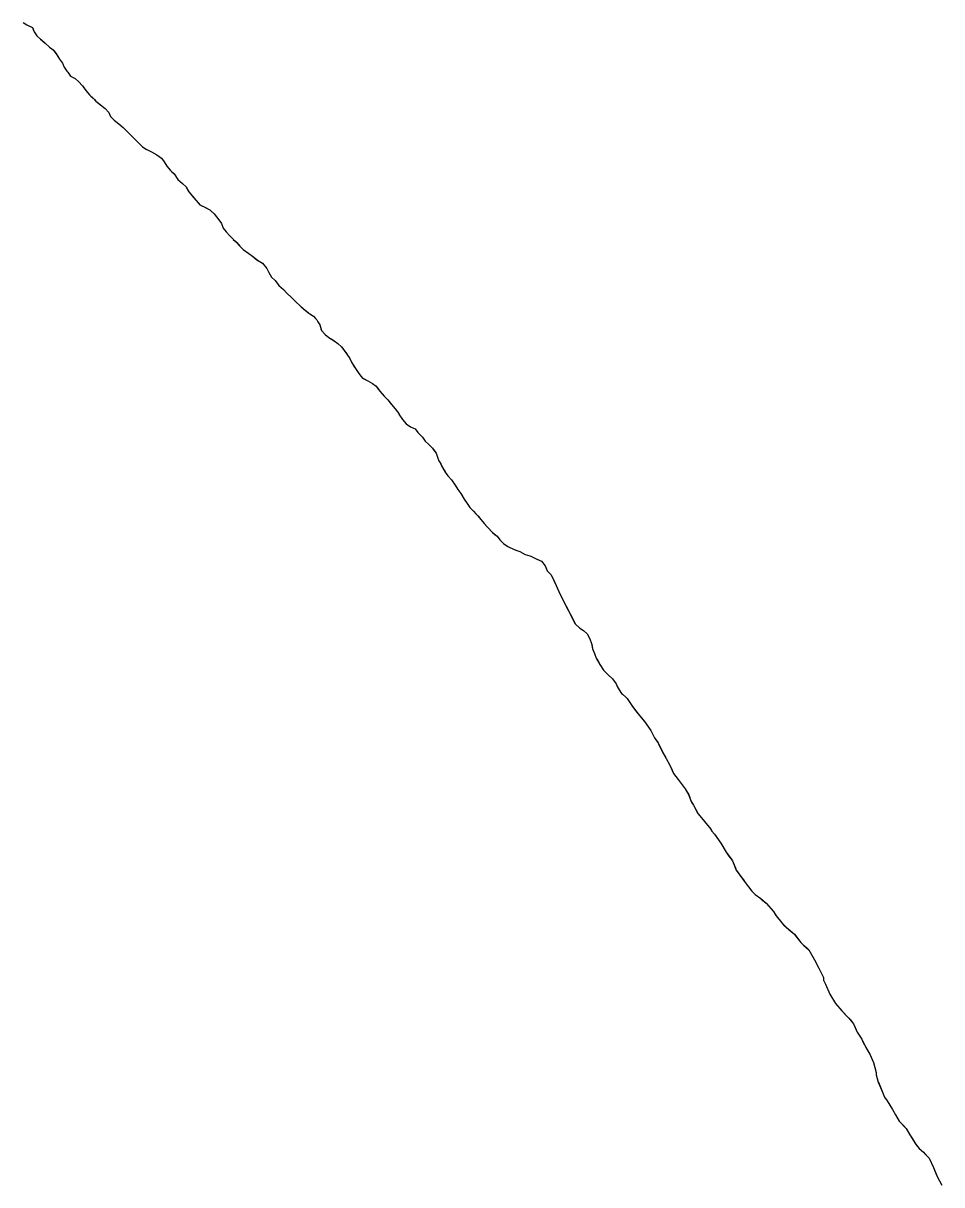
# Model space of a CAD drawing. Header units: inches. Extents: x 11258954 to 11313122, y 3645444 to 3695200.
# Drawn here: x 11299393 to 11300403, y 3671353 to 3672631 of the extents above; entities that cross this region are included whole.
import ezdxf

# ---------------------------------------------------------------- set-up
doc = ezdxf.new("R2010")
doc.units = ezdxf.units.IN
doc.header["$MEASUREMENT"] = 0
for name, color, linetype in [('SchoolBoardDistrict', 253, 'Continuous'), ('SchoolZone_Elementary', 251, 'Continuous'), ('SchoolZone_High', 63, 'Continuous'), ('SchoolZone_Middle', 154, 'Continuous')]:
    doc.layers.add(name, color=color, linetype=linetype)

msp = doc.modelspace()

# ---------------------------------------------------------------- linework, layer by layer
at = {"layer": 'SchoolBoardDistrict'}
msp.add_lwpolyline([(11299393, 3672632), (11299397, 3672629.5), (11299399.063, 3672628.4685), (11299403, 3672626.5), (11299403.9605, 3672624.339), (11299405, 3672622), (11299408, 3672617.5), (11299412, 3672614), (11299412.7305, 3672613.343), (11299417, 3672609.5), (11299422, 3672605), (11299424.1175, 3672603.5445), (11299426, 3672602.25), (11299428.7405, 3672598.3105), (11299430, 3672596.5), (11299432.4995, 3672592.7505), (11299433, 3672592), (11299436, 3672587.5), (11299438, 3672583), (11299438.8795, 3672581.7545), (11299441, 3672578.75), (11299441, 3672578.5), (11299442, 3672577.5), (11299444.25, 3672574.3125), (11299445, 3672573.25), (11299447.139, 3672572.0735), (11299450, 3672570.5), (11299454, 3672567), (11299454.4355, 3672566.51), (11299457.4145, 3672563.159), (11299458, 3672562.5), (11299459.5995, 3672560.401), (11299462, 3672557.25), (11299463.6435, 3672555.2985), (11299464.1815, 3672554.6595), (11299466, 3672552.5), (11299467.3, 3672551.2815), (11299470, 3672548.75), (11299471.339, 3672547.2995), (11299473, 3672545.5), (11299475.8755, 3672543.3435), (11299478, 3672541.75), (11299483, 3672537.5), (11299487, 3672533.25), (11299487.929, 3672531.1595), (11299489, 3672528.75), (11299493, 3672524.75), (11299498, 3672520.75), (11299503, 3672516.75), (11299507, 3672512.5), (11299508.443, 3672511.0565), (11299511, 3672508.5), (11299515, 3672504.5), (11299519, 3672500.5), (11299524, 3672495.25), (11299525.239, 3672494.4755), (11299528, 3672492.75), (11299528.5045, 3672492.624), (11299529, 3672492.5), (11299531.2515, 3672491.2615), (11299534, 3672489.75), (11299539.9325, 3672486.5365), (11299540, 3672486.5), (11299545, 3672483), (11299548, 3672479), (11299551, 3672474), (11299555, 3672469.25), (11299556.429, 3672467.91), (11299559, 3672465.5), (11299563, 3672459.5), (11299568, 3672455), (11299572, 3672451.25), (11299573.0135, 3672449.392), (11299575, 3672445.75), (11299579, 3672441), (11299579.804, 3672440.095), (11299583, 3672436.5), (11299585.6305, 3672433.376), (11299587, 3672431.75), (11299589.9615, 3672430.2695), (11299592, 3672429.25), (11299595.335, 3672427.5825), (11299598, 3672426.25), (11299599.2555, 3672425.1205), (11299603, 3672421.75), (11299605.4705, 3672418.5075), (11299607, 3672416.5), (11299611, 3672411), (11299613, 3672406), (11299616, 3672401.75), (11299620, 3672397.5), (11299624, 3672393.75), (11299624, 3672393.5), (11299625.908, 3672391.8305), (11299628, 3672390), (11299629.8065, 3672387.7415), (11299631, 3672386.25), (11299633.089, 3672384.292), (11299635, 3672382.5), (11299641, 3672378), (11299645, 3672375.25), (11299649.776, 3672371.4295), (11299650, 3672371.25), (11299650.713, 3672370.7745), (11299656, 3672367.25), (11299661, 3672361.5), (11299663, 3672357), (11299666, 3672352), (11299670, 3672348.25), (11299672.147, 3672345.432), (11299674, 3672343), (11299679, 3672338.25), (11299683, 3672334.5), (11299688, 3672329.5), (11299693, 3672324.5), (11299697, 3672320.75), (11299698.551, 3672319.296), (11299701, 3672317), (11299706.3655, 3672312.976), (11299707, 3672312.5), (11299708, 3672311.5), (11299712, 3672309), (11299714.3225, 3672306.6775), (11299716, 3672305), (11299717, 3672303), (11299719, 3672299.5), (11299720.3575, 3672295.2575), (11299721, 3672293.25), (11299722.308, 3672291.86), (11299722.924, 3672291.206), (11299725, 3672289), (11299729, 3672285.5), (11299733.404, 3672282.931), (11299735, 3672282), (11299739, 3672279), (11299743, 3672275.25), (11299744.389, 3672273.398), (11299746, 3672271.25), (11299748.7805, 3672267.5425), (11299749, 3672267.25), (11299752, 3672262.5), (11299754.062, 3672258.376), (11299755, 3672256.5), (11299756.65, 3672253.9225), (11299759, 3672250.25), (11299762, 3672246), (11299764.547, 3672242.8165), (11299766, 3672241), (11299766.969, 3672240.5155), (11299772, 3672238), (11299777, 3672235), (11299781, 3672232), (11299783.224, 3672228.9415), (11299785, 3672226.5), (11299790, 3672221), (11299791.737, 3672219.263), (11299794, 3672217), (11299797.358, 3672212.8025), (11299798, 3672212), (11299802, 3672207), (11299804.586, 3672203.7675), (11299806, 3672202), (11299806, 3672201.661), (11299806, 3672201.25), (11299810, 3672195.5), (11299812.0005, 3672193.1245), (11299814, 3672190.75), (11299819, 3672187.5), (11299822, 3672185.75), (11299824, 3672185), (11299825.7025, 3672182.73), (11299827, 3672181), (11299829.5925, 3672178.407), (11299832, 3672176), (11299833.5115, 3672173.732), (11299835, 3672171.5), (11299839, 3672167.75), (11299843, 3672163.75), (11299844.1815, 3672162.1995), (11299847, 3672158.5), (11299848.923, 3672152.9705), (11299849, 3672152.75), (11299850, 3672150), (11299850.7445, 3672148.6975), (11299852, 3672146.5), (11299852.3285, 3672145.843), (11299854, 3672142.5), (11299856.826, 3672137.7905), (11299857, 3672137.5), (11299860, 3672133.5), (11299864, 3672129), (11299868, 3672123), (11299871, 3672118.5), (11299874, 3672114), (11299878, 3672107.75), (11299878.597, 3672106.805), (11299881, 3672103), (11299884, 3672098.5), (11299888, 3672094.5), (11299890.6965, 3672091.669), (11299893, 3672089.25), (11299893.469, 3672088.6635), (11299896, 3672085.5), (11299898.5085, 3672082.678), (11299900, 3672081), (11299902.8715, 3672077.7695), (11299904, 3672076.5), (11299909, 3672071), (11299911.466, 3672069.0275), (11299914, 3672067), (11299916.237, 3672064.018), (11299917, 3672063), (11299920.309, 3672059.691), (11299921, 3672059), (11299921.4915, 3672058.656), (11299926, 3672055.5), (11299933, 3672052.5), (11299934.798, 3672051.751), (11299939, 3672050), (11299945, 3672046.75), (11299950, 3672045.5), (11299951, 3672045), (11299957, 3672042), (11299957.713, 3672041.703), (11299963, 3672039.5), (11299967, 3672034.5), (11299968.017, 3672031.703), (11299969, 3672029), (11299970.7865, 3672027.2135), (11299973, 3672025), (11299976, 3672019.5), (11299976.4875, 3672018.4025), (11299979, 3672012.75), (11299981.338, 3672007.4885), (11299982, 3672006), (11299985, 3672000), (11299999.8505, 3671971.0415), (11300000, 3671970.75), (11300005, 3671965.75), (11300008.8825, 3671963.3235), (11300009, 3671963.25), (11300013, 3671959.75), (11300016, 3671954.25), (11300018, 3671949), (11300018.4305, 3671946.4175), (11300019, 3671943), (11300021, 3671938), (11300023, 3671933), (11300025.483, 3671928.6555), (11300027, 3671926), (11300031, 3671919.75), (11300036, 3671915), (11300041, 3671910.25), (11300045, 3671904.5), (11300046.602, 3671900.8965), (11300047, 3671900), (11300050, 3671895), (11300051.0045, 3671894.0675), (11300052.0395, 3671893.1065), (11300055.59, 3671889.8095), (11300057, 3671888.5), (11300063, 3671879.5), (11300068.0075, 3671872.8235), (11300069, 3671871.5), (11300070.266, 3671870.0085), (11300076, 3671863.25), (11300083, 3671853.25), (11300084.5335, 3671850.1835), (11300087, 3671845.25), (11300090.339, 3671840.45), (11300091, 3671839.5), (11300092.0195, 3671837.503), (11300097, 3671827.75), (11300099.092, 3671824.089), (11300100, 3671822.5), (11300104, 3671815.25), (11300105.6575, 3671811.417), (11300108, 3671806), (11300113, 3671799.25), (11300121, 3671789.25), (11300124.779, 3671782.637), (11300125, 3671782.25), (11300125.1265, 3671781.839), (11300127, 3671775.75), (11300128.3485, 3671773.6145), (11300130, 3671771), (11300134.778, 3671761.922), (11300135, 3671761.5), (11300136.8685, 3671759.231), (11300142, 3671753), (11300149, 3671744.75), (11300149.1355, 3671744.445), (11300150, 3671742.5), (11300150.142, 3671742.346), (11300153, 3671739.25), (11300160, 3671729.25), (11300166, 3671719.25), (11300169.0515, 3671715.054), (11300172, 3671711), (11300172.254, 3671710.746), (11300173, 3671710), (11300176.4695, 3671701.1085), (11300177, 3671699.75), (11300179.501, 3671696.311), (11300181, 3671694.25), (11300184.831, 3671688.983), (11300187, 3671686), (11300194, 3671676.5), (11300198, 3671673), (11300204, 3671668.25), (11300204.6015, 3671667.749), (11300210, 3671663.25), (11300218, 3671654.25), (11300220.658, 3671649.82), (11300221, 3671649.25), (11300227, 3671641.5), (11300228.694, 3671639.8905), (11300229.454, 3671639.1685), (11300232, 3671636.75), (11300237.8895, 3671631.6785), (11300241, 3671629), (11300242.2725, 3671627.3635), (11300248, 3671620), (11300251, 3671617.25), (11300254.2435, 3671614.4115), (11300257, 3671612), (11300260.2705, 3671606.0045), (11300263, 3671601), (11300268, 3671591.75), (11300271.897, 3671583.761), (11300273, 3671581.5), (11300273, 3671580.748), (11300273, 3671578.5), (11300273.3065, 3671577.811), (11300275, 3671574), (11300280, 3671563.25), (11300286, 3671552.75), (11300293, 3671544.75), (11300297.97, 3671539.78), (11300301, 3671536.75), (11300302.563, 3671534.796), (11300306, 3671530.5), (11300307.747, 3671526.4595), (11300310, 3671521.25), (11300314.2765, 3671514.6215), (11300315, 3671513.5), (11300315.899, 3671511.627), (11300318, 3671507.25), (11300320.6465, 3671502.7285), (11300324, 3671497), (11300328, 3671488), (11300328.4365, 3671486.398), (11300331, 3671477), (11300331, 3671474.5), (11300333, 3671466.25), (11300334.125, 3671464.4375), (11300334.1355, 3671464.413), (11300338, 3671455.25), (11300340, 3671450), (11300343, 3671445.75), (11300349, 3671436.25), (11300352, 3671430.5), (11300356, 3671423.5), (11300360.985, 3671418.515), (11300364, 3671415.5), (11300368, 3671408.5), (11300370.7845, 3671403.8595), (11300374, 3671398.5), (11300374.9485, 3671397.255), (11300376.279, 3671395.509), (11300378, 3671393.25), (11300382.8215, 3671389.393), (11300383, 3671389.25), (11300384.448, 3671387.6815), (11300386.9765, 3671384.9425), (11300389, 3671382.75), (11300394, 3671372.5), (11300395.115, 3671369.713), (11300398, 3671362.5), (11300403, 3671353)], dxfattribs=at)
at = {"layer": 'SchoolZone_Elementary'}
msp.add_polyline3d([(11299393, 3672632, 0), (11299397, 3672629.5, 0), (11299403, 3672626.5, 0), (11299405, 3672622, 0), (11299408, 3672617.5, 0), (11299412, 3672614, 0), (11299417, 3672609.5, 0), (11299422, 3672605, 0), (11299426, 3672602.25, 0), (11299430, 3672596.5, 0), (11299433, 3672592, 0), (11299436, 3672587.5, 0), (11299438, 3672583, 0), (11299441, 3672578.75, 0), (11299441, 3672578.5, 0), (11299442, 3672577.5, 0), (11299445, 3672573.25, 0), (11299450, 3672570.5, 0), (11299454, 3672567, 0), (11299458, 3672562.5, 0), (11299462, 3672557.25, 0), (11299466, 3672552.5, 0), (11299470, 3672548.75, 0), (11299473, 3672545.5, 0), (11299478, 3672541.75, 0), (11299483, 3672537.5, 0), (11299487, 3672533.25, 0), (11299489, 3672528.75, 0), (11299493, 3672524.75, 0), (11299498, 3672520.75, 0), (11299503, 3672516.75, 0), (11299507, 3672512.5, 0), (11299511, 3672508.5, 0), (11299515, 3672504.5, 0), (11299519, 3672500.5, 0), (11299524, 3672495.25, 0), (11299528, 3672492.75, 0), (11299529, 3672492.5, 0), (11299534, 3672489.75, 0), (11299540, 3672486.5, 0), (11299545, 3672483, 0), (11299548, 3672479, 0), (11299551, 3672474, 0), (11299555, 3672469.25, 0), (11299559, 3672465.5, 0), (11299563, 3672459.5, 0), (11299568, 3672455, 0), (11299572, 3672451.25, 0), (11299575, 3672445.75, 0), (11299579, 3672441, 0), (11299583, 3672436.5, 0), (11299587, 3672431.75, 0), (11299592, 3672429.25, 0), (11299598, 3672426.25, 0), (11299603, 3672421.75, 0), (11299607, 3672416.5, 0), (11299611, 3672411, 0), (11299613, 3672406, 0), (11299616, 3672401.75, 0), (11299620, 3672397.5, 0), (11299624, 3672393.75, 0), (11299624, 3672393.5, 0), (11299628, 3672390, 0), (11299631, 3672386.25, 0), (11299635, 3672382.5, 0), (11299641, 3672378, 0), (11299645, 3672375.25, 0), (11299650, 3672371.25, 0), (11299656, 3672367.25, 0), (11299661, 3672361.5, 0), (11299663, 3672357, 0), (11299666, 3672352, 0), (11299670, 3672348.25, 0), (11299674, 3672343, 0), (11299679, 3672338.25, 0), (11299683, 3672334.5, 0), (11299688, 3672329.5, 0), (11299693, 3672324.5, 0), (11299697, 3672320.75, 0), (11299701, 3672317, 0), (11299707, 3672312.5, 0), (11299708, 3672311.5, 0), (11299712, 3672309, 0), (11299716, 3672305, 0), (11299717, 3672303, 0), (11299719, 3672299.5, 0), (11299721, 3672293.25, 0), (11299725, 3672289, 0), (11299729, 3672285.5, 0), (11299735, 3672282, 0), (11299739, 3672279, 0), (11299743, 3672275.25, 0), (11299746, 3672271.25, 0), (11299749, 3672267.25, 0), (11299752, 3672262.5, 0), (11299755, 3672256.5, 0), (11299759, 3672250.25, 0), (11299762, 3672246, 0), (11299766, 3672241, 0), (11299772, 3672238, 0), (11299777, 3672235, 0), (11299781, 3672232, 0), (11299785, 3672226.5, 0), (11299790, 3672221, 0), (11299794, 3672217, 0), (11299798, 3672212, 0), (11299802, 3672207, 0), (11299806, 3672202, 0), (11299806, 3672201.25, 0), (11299810, 3672195.5, 0), (11299814, 3672190.75, 0), (11299819, 3672187.5, 0), (11299822, 3672185.75, 0), (11299824, 3672185, 0), (11299827, 3672181, 0), (11299832, 3672176, 0), (11299835, 3672171.5, 0), (11299839, 3672167.75, 0), (11299843, 3672163.75, 0), (11299847, 3672158.5, 0), (11299849, 3672152.75, 0), (11299850, 3672150, 0), (11299852, 3672146.5, 0), (11299854, 3672142.5, 0), (11299857, 3672137.5, 0), (11299860, 3672133.5, 0), (11299864, 3672129, 0), (11299868, 3672123, 0), (11299871, 3672118.5, 0), (11299874, 3672114, 0), (11299878, 3672107.75, 0), (11299881, 3672103, 0), (11299884, 3672098.5, 0), (11299888, 3672094.5, 0), (11299893, 3672089.25, 0), (11299896, 3672085.5, 0), (11299900, 3672081, 0), (11299904, 3672076.5, 0), (11299909, 3672071, 0), (11299914, 3672067, 0), (11299917, 3672063, 0), (11299921, 3672059, 0), (11299926, 3672055.5, 0), (11299933, 3672052.5, 0), (11299939, 3672050, 0), (11299945, 3672046.75, 0), (11299950, 3672045.5, 0), (11299951, 3672045, 0), (11299957, 3672042, 0), (11299963, 3672039.5, 0), (11299967, 3672034.5, 0), (11299969, 3672029, 0), (11299973, 3672025, 0), (11299976, 3672019.5, 0), (11299979, 3672012.75, 0), (11299982, 3672006, 0), (11299985, 3672000, 0), (11300000, 3671970.75, 0), (11300005, 3671965.75, 0), (11300009, 3671963.25, 0), (11300013, 3671959.75, 0), (11300016, 3671954.25, 0), (11300018, 3671949, 0), (11300019, 3671943, 0), (11300021, 3671938, 0), (11300023, 3671933, 0), (11300027, 3671926, 0), (11300031, 3671919.75, 0), (11300036, 3671915, 0), (11300041, 3671910.25, 0), (11300045, 3671904.5, 0), (11300047, 3671900, 0), (11300050, 3671895, 0), (11300057, 3671888.5, 0), (11300063, 3671879.5, 0), (11300069, 3671871.5, 0), (11300076, 3671863.25, 0), (11300083, 3671853.25, 0), (11300087, 3671845.25, 0), (11300091, 3671839.5, 0), (11300097, 3671827.75, 0), (11300100, 3671822.5, 0), (11300104, 3671815.25, 0), (11300108, 3671806, 0), (11300113, 3671799.25, 0), (11300121, 3671789.25, 0), (11300125, 3671782.25, 0), (11300127, 3671775.75, 0), (11300130, 3671771, 0), (11300135, 3671761.5, 0), (11300142, 3671753, 0), (11300149, 3671744.75, 0), (11300150, 3671742.5, 0), (11300153, 3671739.25, 0), (11300160, 3671729.25, 0), (11300166, 3671719.25, 0), (11300172, 3671711, 0), (11300173, 3671710, 0), (11300177, 3671699.75, 0), (11300181, 3671694.25, 0), (11300187, 3671686, 0), (11300194, 3671676.5, 0), (11300198, 3671673, 0), (11300204, 3671668.25, 0), (11300210, 3671663.25, 0), (11300218, 3671654.25, 0), (11300221, 3671649.25, 0), (11300227, 3671641.5, 0), (11300232, 3671636.75, 0), (11300241, 3671629, 0), (11300248, 3671620, 0), (11300251, 3671617.25, 0), (11300257, 3671612, 0), (11300263, 3671601, 0), (11300268, 3671591.75, 0), (11300273, 3671581.5, 0), (11300273, 3671578.5, 0), (11300275, 3671574, 0), (11300280, 3671563.25, 0), (11300286, 3671552.75, 0), (11300293, 3671544.75, 0), (11300301, 3671536.75, 0), (11300306, 3671530.5, 0), (11300310, 3671521.25, 0), (11300315, 3671513.5, 0), (11300318, 3671507.25, 0), (11300324, 3671497, 0), (11300328, 3671488, 0), (11300331, 3671477, 0), (11300331, 3671474.5, 0), (11300333, 3671466.25, 0), (11300335.726, 3671460.642, 0), (11300338, 3671455.25, 0), (11300340, 3671450, 0), (11300343, 3671445.75, 0), (11300349, 3671436.25, 0), (11300352, 3671430.5, 0), (11300356, 3671423.5, 0), (11300364, 3671415.5, 0), (11300368, 3671408.5, 0), (11300374, 3671398.5, 0), (11300378, 3671393.25, 0), (11300383, 3671389.25, 0), (11300389, 3671382.75, 0), (11300394, 3671372.5, 0), (11300398, 3671362.5, 0), (11300403, 3671353, 0)], dxfattribs=at)
at = {"layer": 'SchoolZone_High'}
msp.add_polyline3d([(11299393, 3672632, 0), (11299397, 3672629.5, 0), (11299403, 3672626.5, 0), (11299405, 3672622, 0), (11299408, 3672617.5, 0), (11299412, 3672614, 0), (11299417, 3672609.5, 0), (11299422, 3672605, 0), (11299426, 3672602.25, 0), (11299430, 3672596.5, 0), (11299433, 3672592, 0), (11299436, 3672587.5, 0), (11299438, 3672583, 0), (11299441, 3672578.75, 0), (11299441, 3672578.5, 0), (11299442, 3672577.5, 0), (11299445, 3672573.25, 0), (11299450, 3672570.5, 0), (11299454, 3672567, 0), (11299458, 3672562.5, 0), (11299462, 3672557.25, 0), (11299466, 3672552.5, 0), (11299470, 3672548.75, 0), (11299473, 3672545.5, 0), (11299478, 3672541.75, 0), (11299483, 3672537.5, 0), (11299487, 3672533.25, 0), (11299489, 3672528.75, 0), (11299493, 3672524.75, 0), (11299498, 3672520.75, 0), (11299503, 3672516.75, 0), (11299507, 3672512.5, 0), (11299511, 3672508.5, 0), (11299515, 3672504.5, 0), (11299519, 3672500.5, 0), (11299524, 3672495.25, 0), (11299528, 3672492.75, 0), (11299529, 3672492.5, 0), (11299534, 3672489.75, 0), (11299540, 3672486.5, 0), (11299545, 3672483, 0), (11299548, 3672479, 0), (11299551, 3672474, 0), (11299555, 3672469.25, 0), (11299559, 3672465.5, 0), (11299563, 3672459.5, 0), (11299568, 3672455, 0), (11299572, 3672451.25, 0), (11299575, 3672445.75, 0), (11299579, 3672441, 0), (11299583, 3672436.5, 0), (11299587, 3672431.75, 0), (11299592, 3672429.25, 0), (11299598, 3672426.25, 0), (11299603, 3672421.75, 0), (11299607, 3672416.5, 0), (11299611, 3672411, 0), (11299613, 3672406, 0), (11299616, 3672401.75, 0), (11299620, 3672397.5, 0), (11299624, 3672393.75, 0), (11299624, 3672393.5, 0), (11299628, 3672390, 0), (11299631, 3672386.25, 0), (11299635, 3672382.5, 0), (11299641, 3672378, 0), (11299645, 3672375.25, 0), (11299650, 3672371.25, 0), (11299656, 3672367.25, 0), (11299661, 3672361.5, 0), (11299663, 3672357, 0), (11299666, 3672352, 0), (11299670, 3672348.25, 0), (11299674, 3672343, 0), (11299679, 3672338.25, 0), (11299683, 3672334.5, 0), (11299688, 3672329.5, 0), (11299693, 3672324.5, 0), (11299697, 3672320.75, 0), (11299701, 3672317, 0), (11299707, 3672312.5, 0), (11299708, 3672311.5, 0), (11299712, 3672309, 0), (11299716, 3672305, 0), (11299717, 3672303, 0), (11299719, 3672299.5, 0), (11299721, 3672293.25, 0), (11299725, 3672289, 0), (11299729, 3672285.5, 0), (11299735, 3672282, 0), (11299739, 3672279, 0), (11299743, 3672275.25, 0), (11299746, 3672271.25, 0), (11299749, 3672267.25, 0), (11299752, 3672262.5, 0), (11299755, 3672256.5, 0), (11299759, 3672250.25, 0), (11299762, 3672246, 0), (11299766, 3672241, 0), (11299772, 3672238, 0), (11299777, 3672235, 0), (11299781, 3672232, 0), (11299785, 3672226.5, 0), (11299790, 3672221, 0), (11299794, 3672217, 0), (11299798, 3672212, 0), (11299802, 3672207, 0), (11299806, 3672202, 0), (11299806, 3672201.25, 0), (11299810, 3672195.5, 0), (11299814, 3672190.75, 0), (11299819, 3672187.5, 0), (11299822, 3672185.75, 0), (11299824, 3672185, 0), (11299827, 3672181, 0), (11299832, 3672176, 0), (11299835, 3672171.5, 0), (11299839, 3672167.75, 0), (11299843, 3672163.75, 0), (11299847, 3672158.5, 0), (11299849, 3672152.75, 0), (11299850, 3672150, 0), (11299852, 3672146.5, 0), (11299854, 3672142.5, 0), (11299857, 3672137.5, 0), (11299860, 3672133.5, 0), (11299864, 3672129, 0), (11299868, 3672123, 0), (11299871, 3672118.5, 0), (11299874, 3672114, 0), (11299878, 3672107.75, 0), (11299881, 3672103, 0), (11299884, 3672098.5, 0), (11299888, 3672094.5, 0), (11299893, 3672089.25, 0), (11299896, 3672085.5, 0), (11299900, 3672081, 0), (11299904, 3672076.5, 0), (11299909, 3672071, 0), (11299914, 3672067, 0), (11299917, 3672063, 0), (11299921, 3672059, 0), (11299926, 3672055.5, 0), (11299933, 3672052.5, 0), (11299939, 3672050, 0), (11299945, 3672046.75, 0), (11299950, 3672045.5, 0), (11299951, 3672045, 0), (11299957, 3672042, 0), (11299963, 3672039.5, 0), (11299967, 3672034.5, 0), (11299969, 3672029, 0), (11299973, 3672025, 0), (11299976, 3672019.5, 0), (11299979, 3672012.75, 0), (11299982, 3672006, 0), (11299985, 3672000, 0), (11300000, 3671970.75, 0), (11300005, 3671965.75, 0), (11300009, 3671963.25, 0), (11300013, 3671959.75, 0), (11300016, 3671954.25, 0), (11300018, 3671949, 0), (11300019, 3671943, 0), (11300021, 3671938, 0), (11300023, 3671933, 0), (11300027, 3671926, 0), (11300031, 3671919.75, 0), (11300036, 3671915, 0), (11300041, 3671910.25, 0), (11300045, 3671904.5, 0), (11300047, 3671900, 0), (11300050, 3671895, 0), (11300057, 3671888.5, 0), (11300063, 3671879.5, 0), (11300069, 3671871.5, 0), (11300076, 3671863.25, 0), (11300083, 3671853.25, 0), (11300087, 3671845.25, 0), (11300091, 3671839.5, 0), (11300097, 3671827.75, 0), (11300100, 3671822.5, 0), (11300104, 3671815.25, 0), (11300108, 3671806, 0), (11300113, 3671799.25, 0), (11300121, 3671789.25, 0), (11300125, 3671782.25, 0), (11300127, 3671775.75, 0), (11300130, 3671771, 0), (11300135, 3671761.5, 0), (11300142, 3671753, 0), (11300149, 3671744.75, 0), (11300150, 3671742.5, 0), (11300153, 3671739.25, 0), (11300160, 3671729.25, 0), (11300166, 3671719.25, 0), (11300172, 3671711, 0), (11300173, 3671710, 0), (11300177, 3671699.75, 0), (11300181, 3671694.25, 0), (11300187, 3671686, 0), (11300194, 3671676.5, 0), (11300198, 3671673, 0), (11300204, 3671668.25, 0), (11300210, 3671663.25, 0), (11300218, 3671654.25, 0), (11300221, 3671649.25, 0), (11300227, 3671641.5, 0), (11300232, 3671636.75, 0), (11300241, 3671629, 0), (11300248, 3671620, 0), (11300251, 3671617.25, 0), (11300257, 3671612, 0), (11300263, 3671601, 0), (11300268, 3671591.75, 0), (11300273, 3671581.5, 0), (11300273, 3671578.5, 0), (11300275, 3671574, 0), (11300280, 3671563.25, 0), (11300286, 3671552.75, 0), (11300293, 3671544.75, 0), (11300301, 3671536.75, 0), (11300306, 3671530.5, 0), (11300310, 3671521.25, 0), (11300315, 3671513.5, 0), (11300318, 3671507.25, 0), (11300324, 3671497, 0), (11300328, 3671488, 0), (11300331, 3671477, 0), (11300331, 3671474.5, 0), (11300333, 3671466.25, 0), (11300335.726, 3671460.642, 0), (11300338, 3671455.25, 0), (11300340, 3671450, 0), (11300343, 3671445.75, 0), (11300349, 3671436.25, 0), (11300352, 3671430.5, 0), (11300356, 3671423.5, 0), (11300364, 3671415.5, 0), (11300368, 3671408.5, 0), (11300374, 3671398.5, 0), (11300378, 3671393.25, 0), (11300383, 3671389.25, 0), (11300389, 3671382.75, 0), (11300394, 3671372.5, 0), (11300398, 3671362.5, 0), (11300403, 3671353, 0)], dxfattribs=at)
at = {"layer": 'SchoolZone_Middle'}
msp.add_polyline3d([(11299393, 3672632, 0), (11299397, 3672629.5, 0), (11299403, 3672626.5, 0), (11299405, 3672622, 0), (11299408, 3672617.5, 0), (11299412, 3672614, 0), (11299417, 3672609.5, 0), (11299422, 3672605, 0), (11299426, 3672602.25, 0), (11299430, 3672596.5, 0), (11299433, 3672592, 0), (11299436, 3672587.5, 0), (11299438, 3672583, 0), (11299441, 3672578.75, 0), (11299441, 3672578.5, 0), (11299442, 3672577.5, 0), (11299445, 3672573.25, 0), (11299450, 3672570.5, 0), (11299454, 3672567, 0), (11299458, 3672562.5, 0), (11299462, 3672557.25, 0), (11299466, 3672552.5, 0), (11299470, 3672548.75, 0), (11299473, 3672545.5, 0), (11299478, 3672541.75, 0), (11299483, 3672537.5, 0), (11299487, 3672533.25, 0), (11299489, 3672528.75, 0), (11299493, 3672524.75, 0), (11299498, 3672520.75, 0), (11299503, 3672516.75, 0), (11299507, 3672512.5, 0), (11299511, 3672508.5, 0), (11299515, 3672504.5, 0), (11299519, 3672500.5, 0), (11299524, 3672495.25, 0), (11299528, 3672492.75, 0), (11299529, 3672492.5, 0), (11299534, 3672489.75, 0), (11299540, 3672486.5, 0), (11299545, 3672483, 0), (11299548, 3672479, 0), (11299551, 3672474, 0), (11299555, 3672469.25, 0), (11299559, 3672465.5, 0), (11299563, 3672459.5, 0), (11299568, 3672455, 0), (11299572, 3672451.25, 0), (11299575, 3672445.75, 0), (11299579, 3672441, 0), (11299583, 3672436.5, 0), (11299587, 3672431.75, 0), (11299592, 3672429.25, 0), (11299598, 3672426.25, 0), (11299603, 3672421.75, 0), (11299607, 3672416.5, 0), (11299611, 3672411, 0), (11299613, 3672406, 0), (11299616, 3672401.75, 0), (11299620, 3672397.5, 0), (11299624, 3672393.75, 0), (11299624, 3672393.5, 0), (11299628, 3672390, 0), (11299631, 3672386.25, 0), (11299635, 3672382.5, 0), (11299641, 3672378, 0), (11299645, 3672375.25, 0), (11299650, 3672371.25, 0), (11299656, 3672367.25, 0), (11299661, 3672361.5, 0), (11299663, 3672357, 0), (11299666, 3672352, 0), (11299670, 3672348.25, 0), (11299674, 3672343, 0), (11299679, 3672338.25, 0), (11299683, 3672334.5, 0), (11299688, 3672329.5, 0), (11299693, 3672324.5, 0), (11299697, 3672320.75, 0), (11299701, 3672317, 0), (11299707, 3672312.5, 0), (11299708, 3672311.5, 0), (11299712, 3672309, 0), (11299716, 3672305, 0), (11299717, 3672303, 0), (11299719, 3672299.5, 0), (11299721, 3672293.25, 0), (11299725, 3672289, 0), (11299729, 3672285.5, 0), (11299735, 3672282, 0), (11299739, 3672279, 0), (11299743, 3672275.25, 0), (11299746, 3672271.25, 0), (11299749, 3672267.25, 0), (11299752, 3672262.5, 0), (11299755, 3672256.5, 0), (11299759, 3672250.25, 0), (11299762, 3672246, 0), (11299766, 3672241, 0), (11299772, 3672238, 0), (11299777, 3672235, 0), (11299781, 3672232, 0), (11299785, 3672226.5, 0), (11299790, 3672221, 0), (11299794, 3672217, 0), (11299798, 3672212, 0), (11299802, 3672207, 0), (11299806, 3672202, 0), (11299806, 3672201.25, 0), (11299810, 3672195.5, 0), (11299814, 3672190.75, 0), (11299819, 3672187.5, 0), (11299822, 3672185.75, 0), (11299824, 3672185, 0), (11299827, 3672181, 0), (11299832, 3672176, 0), (11299835, 3672171.5, 0), (11299839, 3672167.75, 0), (11299843, 3672163.75, 0), (11299847, 3672158.5, 0), (11299849, 3672152.75, 0), (11299850, 3672150, 0), (11299852, 3672146.5, 0), (11299854, 3672142.5, 0), (11299857, 3672137.5, 0), (11299860, 3672133.5, 0), (11299864, 3672129, 0), (11299868, 3672123, 0), (11299871, 3672118.5, 0), (11299874, 3672114, 0), (11299878, 3672107.75, 0), (11299881, 3672103, 0), (11299884, 3672098.5, 0), (11299888, 3672094.5, 0), (11299893, 3672089.25, 0), (11299896, 3672085.5, 0), (11299900, 3672081, 0), (11299904, 3672076.5, 0), (11299909, 3672071, 0), (11299914, 3672067, 0), (11299917, 3672063, 0), (11299921, 3672059, 0), (11299926, 3672055.5, 0), (11299933, 3672052.5, 0), (11299939, 3672050, 0), (11299945, 3672046.75, 0), (11299950, 3672045.5, 0), (11299951, 3672045, 0), (11299957, 3672042, 0), (11299963, 3672039.5, 0), (11299967, 3672034.5, 0), (11299969, 3672029, 0), (11299973, 3672025, 0), (11299976, 3672019.5, 0), (11299979, 3672012.75, 0), (11299982, 3672006, 0), (11299985, 3672000, 0), (11300000, 3671970.75, 0), (11300005, 3671965.75, 0), (11300009, 3671963.25, 0), (11300013, 3671959.75, 0), (11300016, 3671954.25, 0), (11300018, 3671949, 0), (11300019, 3671943, 0), (11300021, 3671938, 0), (11300023, 3671933, 0), (11300027, 3671926, 0), (11300031, 3671919.75, 0), (11300036, 3671915, 0), (11300041, 3671910.25, 0), (11300045, 3671904.5, 0), (11300047, 3671900, 0), (11300050, 3671895, 0), (11300057, 3671888.5, 0), (11300063, 3671879.5, 0), (11300069, 3671871.5, 0), (11300076, 3671863.25, 0), (11300083, 3671853.25, 0), (11300087, 3671845.25, 0), (11300091, 3671839.5, 0), (11300097, 3671827.75, 0), (11300100, 3671822.5, 0), (11300104, 3671815.25, 0), (11300108, 3671806, 0), (11300113, 3671799.25, 0), (11300121, 3671789.25, 0), (11300125, 3671782.25, 0), (11300127, 3671775.75, 0), (11300130, 3671771, 0), (11300135, 3671761.5, 0), (11300142, 3671753, 0), (11300149, 3671744.75, 0), (11300150, 3671742.5, 0), (11300153, 3671739.25, 0), (11300160, 3671729.25, 0), (11300166, 3671719.25, 0), (11300172, 3671711, 0), (11300173, 3671710, 0), (11300177, 3671699.75, 0), (11300181, 3671694.25, 0), (11300187, 3671686, 0), (11300194, 3671676.5, 0), (11300198, 3671673, 0), (11300204, 3671668.25, 0), (11300210, 3671663.25, 0), (11300218, 3671654.25, 0), (11300221, 3671649.25, 0), (11300227, 3671641.5, 0), (11300232, 3671636.75, 0), (11300241, 3671629, 0), (11300248, 3671620, 0), (11300251, 3671617.25, 0), (11300257, 3671612, 0), (11300263, 3671601, 0), (11300268, 3671591.75, 0), (11300273, 3671581.5, 0), (11300273, 3671578.5, 0), (11300275, 3671574, 0), (11300280, 3671563.25, 0), (11300286, 3671552.75, 0), (11300293, 3671544.75, 0), (11300301, 3671536.75, 0), (11300306, 3671530.5, 0), (11300310, 3671521.25, 0), (11300315, 3671513.5, 0), (11300318, 3671507.25, 0), (11300324, 3671497, 0), (11300328, 3671488, 0), (11300331, 3671477, 0), (11300331, 3671474.5, 0), (11300333, 3671466.25, 0), (11300335.726, 3671460.642, 0), (11300338, 3671455.25, 0), (11300340, 3671450, 0), (11300343, 3671445.75, 0), (11300349, 3671436.25, 0), (11300352, 3671430.5, 0), (11300356, 3671423.5, 0), (11300364, 3671415.5, 0), (11300368, 3671408.5, 0), (11300374, 3671398.5, 0), (11300378, 3671393.25, 0), (11300383, 3671389.25, 0), (11300389, 3671382.75, 0), (11300394, 3671372.5, 0), (11300398, 3671362.5, 0), (11300403, 3671353, 0)], dxfattribs=at)

doc.saveas('drawing.dxf')
